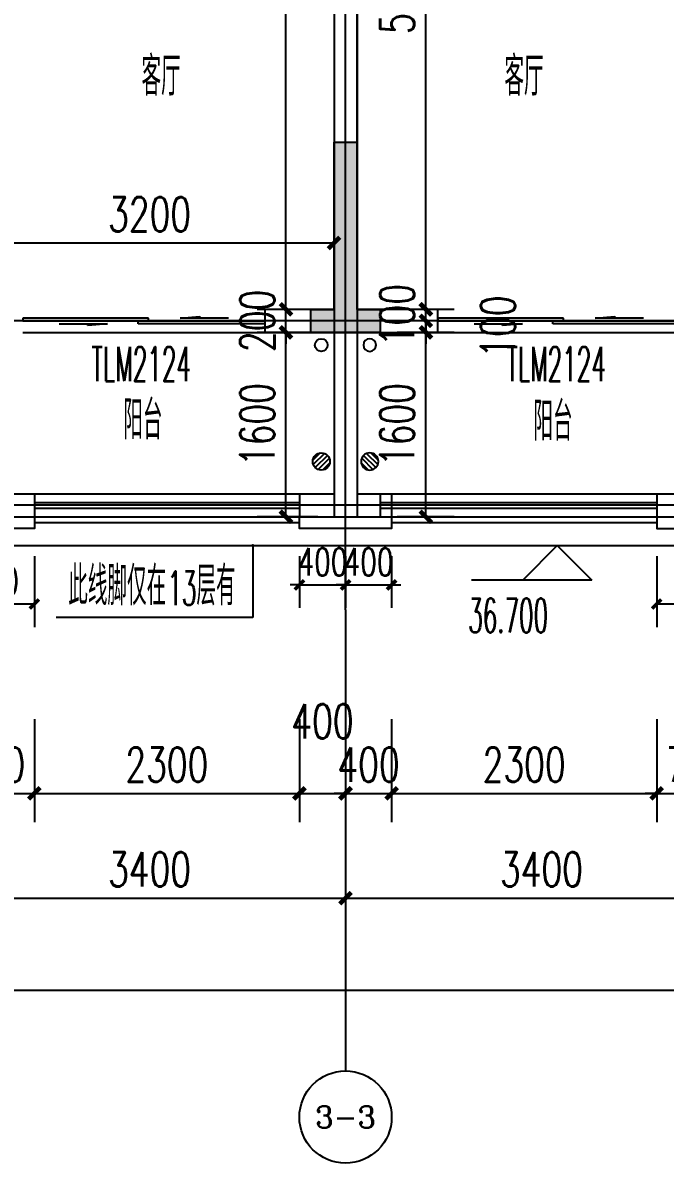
# Model space of a CAD drawing. Extents: x -59851 to 653804, y -249523 to 437614.
# Drawn here: x -40114 to -34540, y 1697 to 11592 of the extents above; entities that cross this region are included whole.
import ezdxf
from ezdxf.enums import TextEntityAlignment as Align

# ---------------------------------------------------------------- set-up
doc = ezdxf.new("R2010")
doc.units = 0
doc.header["$LTSCALE"] = 1000
doc.header["$MEASUREMENT"] = 0
doc.layers.add('_S-PS(排水管)', color=255, linetype='Continuous', plot=False)
doc.layers.add('A-area(算半面积)', color=23, linetype='Continuous', plot=False)
for name, color, linetype in [('A-外装饰线脚', 7, 'Continuous'), ('A-第三道尺寸线', 105, 'Continuous'), ('A-线脚看线', 9, 'Continuous'), ('AE-FLOR', 151, 'Continuous'), ('AXIS', 3, 'Continuous'), ('AXIS_TEXT', 7, 'Continuous'), ('DIM_ELEV', 3, 'Continuous'), ('DIM_LEAD', 3, 'Continuous'), ('DOTE', 16, 'Continuous'), ('NL', 5, 'Continuous'), ('PUB_HATCH', 8, 'Continuous'), ('PUB_TEXT', 7, 'Continuous'), ('WALL', 2, 'Continuous'), ('WINDOW', 4, 'Continuous'), ('WINDOW_TEXT', 7, 'Continuous'), ('剪力墙', 6, 'Continuous'), ('栏杆', 142, 'Continuous')]:
    doc.layers.add(name, color=color, linetype=linetype)
doc.layers.add('A-第四道尺寸线(线脚尺寸)', color=105, linetype='Continuous', lineweight=5)
doc.styles.add('_TCH_AXIS', font='COMPLEX', dxfattribs={"bigfont": 'GBCBIG'})
doc.styles.add('_TCH_DIM', font='SIMPLEX.shx', dxfattribs={"width": 0.7, "bigfont": 'GBCBIG.shx'})
doc.styles.add('_TCH_DIM_T3', font='SIMPLEX.shx', dxfattribs={"width": 0.705882, "bigfont": 'GBCBIG.shx'})
doc.styles.add('_TCH_WINDOW', font='SIMPLEX.shx', dxfattribs={"width": 0.7, "height": 3.5, "bigfont": 'GBCBIG.shx'})
doc.styles.add('COMPLEX', font='COMPLEX')
doc.styles.get("Standard").update_dxf_attribs({"font": 'gbenor.shx', "width": 0.7, "bigfont": 'gbcbig.shx'})
doc.dimstyles.new('_TCH_ARCH&&100', dxfattribs={"dimtxt": 297.5, "dimasz": 100, "dimexe": 250, "dimexo": 300, "dimgap": 100, "dimtad": 1, "dimdec": 0, "dimzin": 0, "dimdsep": 46, "dimtxsty": '_TCH_DIM_T3', "dimblk": 'ARCHTICK', "dimcen": 0.09, "dimclrt": 7, "dimazin": 2, "dimtfac": 1, "dimtdec": 0, "dimtix": 1, "dimtmove": 2, "dimatfit": 3, "dimfxl": 0, "dimtolj": 1, "dimtzin": 0, "dimarcsym": 0})
doc.dimstyles.new('_TCH_ARCH&&80', dxfattribs={"dimtxt": 238, "dimasz": 80, "dimexe": 200, "dimexo": 240, "dimgap": 80, "dimtad": 1, "dimdec": 0, "dimzin": 0, "dimdsep": 46, "dimtxsty": '_TCH_DIM_T3', "dimblk": 'ARCHTICK', "dimcen": 0.09, "dimclrt": 7, "dimazin": 2, "dimtfac": 1, "dimtdec": 0, "dimtix": 1, "dimtmove": 2, "dimatfit": 3, "dimfxl": 0, "dimtolj": 1, "dimtzin": 0, "dimarcsym": 0})

# ---------------------------------------------------------------- blocks, each defined once
blk = doc.blocks.new('jgjlq030328')
at = {"layer": 'PUB_HATCH'}
blk.add_hatch(color=256, dxfattribs=at).paths.add_polyline_path([(-283935, 8011.9), (-283935, 8211.9), (-283735, 8211.9), (-283735, 9661.9), (-283535, 9661.9), (-283535, 8211.9), (-283335, 8211.9), (-283335, 8011.9)])
at = {"layer": '剪力墙'}
blk.add_lwpolyline([(-283935, 8011.9), (-283935, 8211.9), (-283735, 8211.9), (-283735, 9661.9), (-283535, 9661.9), (-283535, 8211.9), (-283335, 8211.9), (-283335, 8011.9), (-283935, 8011.9), (-283535, 8011.9)], dxfattribs=at)
blk = doc.blocks.new('zhouxianssceng0329')
at = {"layer": 'DOTE'}
for p, q in [((-37313.7, 132089.9), (-37313.7, 156469.4)), ((5501.3, 134598.2), (-44988.6, 134598.2)), ((5501.3, 132998.2), (-44988.6, 132998.2))]:
    blk.add_line(p, q, dxfattribs=at)
blk = doc.blocks.new('$DorLib2D$00000131')
at = {"color": 0, "linetype": 'Continuous'}
for p, q in [((0.15, 0.125), (0.2319, 0.1973)), ((0.2319, 0.1973), (0.2319, 0.125)), ((-0.5, 0.125), (-0.5, 0)), ((0.0192, 0.125), (-0.5, 0.125)), ((0.0192, 0), (0.0192, 0.125)), ((0.35, 0.125), (0.15, 0.125)), ((-0.5, 0), (0.0192, 0)), ((-0.024, 0), (0.5, 0)), ((-0.024, -0.125), (-0.024, 0)), ((0.5, 0), (0.5, -0.125)), ((-0.35, -0.125), (-0.15, -0.125)), ((-0.2319, -0.1973), (-0.2319, -0.125)), ((-0.15, -0.125), (-0.2319, -0.1973)), ((0.5, -0.125), (-0.024, -0.125))]:
    blk.add_line(p, q, dxfattribs=at)
blk = doc.blocks.new('_ArchTick')
at = {"color": 0, "linetype": 'ByBlock', "const_width": 0.4}
blk.add_lwpolyline([(-0.5, -0.5), (0.5, 0.5)], dxfattribs=at)
blk = doc.blocks.new('*D712')
at = {"layer": 'A-第三道尺寸线', "color": 0, "lineweight": -2, "transparency": 16777216}
for p, q in [((-4670.7, 161034.8), (-4670.7, 161560.9)), ((-1470.7, 161034.8), (-1470.7, 161560.9)), ((-4670.7, 161310.9), (-1470.7, 161310.9))]:
    blk.add_line(p, q, dxfattribs=at)
at = {"layer": 'Defpoints', "color": 0, "transparency": 16777216}
for p in [(-1470.7, 161310.9), (-4670.7, 160734.8), (-1470.7, 160734.8)]:
    blk.add_point(p, dxfattribs=at)
at = {"layer": 'A-第三道尺寸线', "color": 0, "lineweight": -2, "transparency": 16777216, "xscale": 100, "yscale": 100, "zscale": 100, "rotation": 180}
blk.add_blockref('_ArchTick', (-4670.7, 161310.9), dxfattribs=at)
at = {"layer": 'A-第三道尺寸线', "color": 0, "lineweight": -2, "transparency": 16777216, "xscale": 100, "yscale": 100, "zscale": 100}
blk.add_blockref('_ArchTick', (-1470.7, 161310.9), dxfattribs=at)
at = {"layer": 'A-第三道尺寸线', "color": 7, "transparency": 16777216, "insert": (-3070.7, 161559.6), "char_height": 297.5, "attachment_point": 5, "style": '_TCH_DIM_T3'}
blk.add_mtext('\\A1;3200', dxfattribs=at)
blk = doc.blocks.new('*D715')
at = {"layer": 'A-第三道尺寸线', "color": 0, "lineweight": -2, "transparency": 16777216}
for p, q in [((-1612.2, 167934.8), (-2137.5, 167934.8)), ((-1887.5, 160734.8), (-1887.5, 167934.8)), ((-1612.2, 160734.8), (-2137.5, 160734.8))]:
    blk.add_line(p, q, dxfattribs=at)
at = {"layer": 'Defpoints', "color": 0, "transparency": 16777216}
for p in [(-1887.5, 167934.8), (-1312.2, 167934.8), (-1312.2, 160734.8)]:
    blk.add_point(p, dxfattribs=at)
at = {"layer": 'A-第三道尺寸线', "color": 0, "lineweight": -2, "transparency": 16777216, "xscale": 100, "yscale": 100, "zscale": 100}
for p, rotation in [((-1887.5, 167934.8), 90), ((-1887.5, 160734.8), 270)]:
    blk.add_blockref('_ArchTick', p, dxfattribs=dict(at, rotation=rotation))
at = {"layer": 'A-第三道尺寸线', "color": 7, "transparency": 16777216, "insert": (-2136.2, 164334.8), "char_height": 297.5, "attachment_point": 5, "rotation": 90, "style": '_TCH_DIM_T3'}
blk.add_mtext('\\A1;7200', dxfattribs=at)
blk = doc.blocks.new('*D716')
at = {"layer": 'A-第三道尺寸线', "color": 0, "lineweight": -2, "transparency": 16777216}
for p, q in [((-1887.5, 160734.8), (-1887.5, 160834.8)), ((-1612.2, 160734.8), (-2137.5, 160734.8)), ((-1887.5, 160534.8), (-1887.5, 160734.8)), ((-1612.2, 160534.8), (-2137.5, 160534.8)), ((-1887.5, 160534.8), (-1887.5, 160434.8))]:
    blk.add_line(p, q, dxfattribs=at)
at = {"layer": 'Defpoints', "color": 0, "transparency": 16777216}
for p in [(-1887.5, 160734.8), (-1312.2, 160734.8), (-1312.2, 160534.8)]:
    blk.add_point(p, dxfattribs=at)
at = {"layer": 'A-第三道尺寸线', "color": 0, "lineweight": -2, "transparency": 16777216, "xscale": 100, "yscale": 100, "zscale": 100}
for p, rotation in [((-1887.5, 160734.8), 270), ((-1887.5, 160534.8), 90)]:
    blk.add_blockref('_ArchTick', p, dxfattribs=dict(at, rotation=rotation))
at = {"layer": 'A-第三道尺寸线', "color": 7, "transparency": 16777216, "insert": (-2136.2, 160634.8), "char_height": 297.5, "attachment_point": 5, "rotation": 90, "style": '_TCH_DIM_T3'}
blk.add_mtext('\\A1;200', dxfattribs=at)
blk = doc.blocks.new('*D717')
at = {"layer": 'A-第三道尺寸线', "color": 0, "lineweight": -2, "transparency": 16777216}
for p, q in [((-1612.2, 160534.8), (-2137.5, 160534.8)), ((-1887.5, 158934.8), (-1887.5, 160534.8)), ((-1612.2, 158934.8), (-2137.5, 158934.8))]:
    blk.add_line(p, q, dxfattribs=at)
at = {"layer": 'Defpoints', "color": 0, "transparency": 16777216}
for p in [(-1887.5, 160534.8), (-1312.2, 160534.8), (-1312.2, 158934.8)]:
    blk.add_point(p, dxfattribs=at)
at = {"layer": 'A-第三道尺寸线', "color": 0, "lineweight": -2, "transparency": 16777216, "xscale": 100, "yscale": 100, "zscale": 100}
for p, rotation in [((-1887.5, 160534.8), 90), ((-1887.5, 158934.8), 270)]:
    blk.add_blockref('_ArchTick', p, dxfattribs=dict(at, rotation=rotation))
at = {"layer": 'A-第三道尺寸线', "color": 7, "transparency": 16777216, "insert": (-2136.2, 159734.8), "char_height": 297.5, "attachment_point": 5, "rotation": 90, "style": '_TCH_DIM_T3'}
blk.add_mtext('\\A1;1600', dxfattribs=at)
blk = doc.blocks.new('*D722')
at = {"layer": 'A-第三道尺寸线', "color": 0, "lineweight": -2, "transparency": 16777216}
for p, q in [((6050.3, 166234.8), (5554.3, 166234.8)), ((5804.3, 160734.8), (5804.3, 166234.8)), ((6050.3, 160734.8), (5554.3, 160734.8))]:
    blk.add_line(p, q, dxfattribs=at)
at = {"layer": 'Defpoints', "color": 0, "transparency": 16777216}
for p in [(5804.3, 166234.8), (6350.3, 166234.8), (6350.3, 160734.8)]:
    blk.add_point(p, dxfattribs=at)
at = {"layer": 'A-第三道尺寸线', "color": 0, "lineweight": -2, "transparency": 16777216, "xscale": 100, "yscale": 100, "zscale": 100}
for p, rotation in [((5804.3, 166234.8), 90), ((5804.3, 160734.8), 270)]:
    blk.add_blockref('_ArchTick', p, dxfattribs=dict(at, rotation=rotation))
at = {"layer": 'A-第三道尺寸线', "color": 7, "transparency": 16777216, "insert": (5555.6, 163484.8), "char_height": 297.5, "attachment_point": 5, "rotation": 90, "style": '_TCH_DIM_T3'}
blk.add_mtext('\\A1;5500', dxfattribs=at)
blk = doc.blocks.new('*D723')
at = {"layer": 'A-第三道尺寸线', "color": 0, "lineweight": -2, "transparency": 16777216}
for p, q in [((5804.3, 160734.8), (5804.3, 160834.8)), ((6050.3, 160734.8), (5554.3, 160734.8)), ((5804.3, 160634.8), (5804.3, 160734.8)), ((6050.3, 160634.8), (5554.3, 160634.8)), ((5804.3, 160634.8), (5804.3, 160534.8))]:
    blk.add_line(p, q, dxfattribs=at)
at = {"layer": 'Defpoints', "color": 0, "transparency": 16777216}
for p in [(5804.3, 160734.8), (6350.3, 160734.8), (6350.3, 160634.8)]:
    blk.add_point(p, dxfattribs=at)
at = {"layer": 'A-第三道尺寸线', "color": 0, "lineweight": -2, "transparency": 16777216, "xscale": 100, "yscale": 100, "zscale": 100}
for p, rotation in [((5804.3, 160734.8), 270), ((5804.3, 160634.8), 90)]:
    blk.add_blockref('_ArchTick', p, dxfattribs=dict(at, rotation=rotation))
at = {"layer": 'A-第三道尺寸线', "color": 7, "transparency": 16777216, "insert": (5555.6, 160684.8), "char_height": 297.5, "attachment_point": 5, "rotation": 90, "style": '_TCH_DIM_T3'}
blk.add_mtext('\\A1;100', dxfattribs=at)
blk = doc.blocks.new('*D724')
at = {"layer": 'A-第三道尺寸线', "color": 0, "lineweight": -2, "transparency": 16777216}
for p, q in [((5804.3, 160634.8), (5804.3, 160734.8)), ((6050.3, 160634.8), (5554.3, 160634.8)), ((5804.3, 160534.8), (5804.3, 160634.8)), ((6050.3, 160534.8), (5554.3, 160534.8)), ((5804.3, 160534.8), (5804.3, 160434.8))]:
    blk.add_line(p, q, dxfattribs=at)
at = {"layer": 'Defpoints', "color": 0, "transparency": 16777216}
for p in [(5804.3, 160634.8), (6350.3, 160634.8), (6350.3, 160534.8)]:
    blk.add_point(p, dxfattribs=at)
at = {"layer": 'A-第三道尺寸线', "color": 0, "lineweight": -2, "transparency": 16777216, "xscale": 100, "yscale": 100, "zscale": 100}
for p, rotation in [((5804.3, 160634.8), 270), ((5804.3, 160534.8), 90)]:
    blk.add_blockref('_ArchTick', p, dxfattribs=dict(at, rotation=rotation))
at = {"layer": 'A-第三道尺寸线', "color": 7, "transparency": 16777216, "insert": (6429.3, 160584.8), "char_height": 297.5, "attachment_point": 5, "rotation": 90, "style": '_TCH_DIM_T3'}
blk.add_mtext('\\A1;100', dxfattribs=at)
blk = doc.blocks.new('*D725')
at = {"layer": 'A-第三道尺寸线', "color": 0, "lineweight": -2, "transparency": 16777216}
for p, q in [((6050.3, 160534.8), (5554.3, 160534.8)), ((5804.3, 158934.8), (5804.3, 160534.8)), ((6050.3, 158934.8), (5554.3, 158934.8))]:
    blk.add_line(p, q, dxfattribs=at)
at = {"layer": 'Defpoints', "color": 0, "transparency": 16777216}
for p in [(5804.3, 160534.8), (6350.3, 160534.8), (6350.3, 158934.8)]:
    blk.add_point(p, dxfattribs=at)
at = {"layer": 'A-第三道尺寸线', "color": 0, "lineweight": -2, "transparency": 16777216, "xscale": 100, "yscale": 100, "zscale": 100}
for p, rotation in [((5804.3, 160534.8), 90), ((5804.3, 158934.8), 270)]:
    blk.add_blockref('_ArchTick', p, dxfattribs=dict(at, rotation=rotation))
at = {"layer": 'A-第三道尺寸线', "color": 7, "transparency": 16777216, "insert": (5555.6, 159734.8), "char_height": 297.5, "attachment_point": 5, "rotation": 90, "style": '_TCH_DIM_T3'}
blk.add_mtext('\\A1;1600', dxfattribs=at)
blk = doc.blocks.new('ssxianjiao0329')
at = {"layer": 'A-外装饰线脚'}
for points in [[(-40013.7, 132898.2), (-40013.7, 132798.2), (-40813.7, 132798.2), (-40813.7, 132898.2)], [(-36913.7, 132898.2), (-36913.7, 132798.2), (-37713.7, 132798.2), (-37713.7, 132898.2)], [(-34613.7, 132898.2), (-34613.7, 132798.2), (-33813.7, 132798.2), (-33813.7, 132898.2)]]:
    blk.add_lwpolyline(points, dxfattribs=at)
at = {"layer": 'A-线脚看线'}
for points in [[(-40013.7, 132848.2), (-37713.7, 132848.2)], [(-36913.7, 132848.2), (-34613.7, 132848.2)]]:
    blk.add_lwpolyline(points, dxfattribs=at)
blk = doc.blocks.new('*D450')
at = {"layer": 'A-第四道尺寸线(线脚尺寸)', "color": 0, "lineweight": -2, "transparency": 16777216}
for p, q in [((-40713.7, 13758.2), (-40713.7, 13141.9)), ((-40013.7, 13758.2), (-40013.7, 13141.9)), ((-40713.7, 13341.9), (-40013.7, 13341.9))]:
    blk.add_line(p, q, dxfattribs=at)
at = {"layer": 'Defpoints', "color": 0, "transparency": 16777216}
for p in [(-40713.7, 13998.2), (-40013.7, 13998.2), (-40013.7, 13341.9)]:
    blk.add_point(p, dxfattribs=at)
at = {"layer": 'A-第四道尺寸线(线脚尺寸)', "color": 0, "lineweight": -2, "transparency": 16777216, "xscale": 80, "yscale": 80, "zscale": 80, "rotation": 180}
blk.add_blockref('_ArchTick', (-40713.7, 13341.9), dxfattribs=at)
at = {"layer": 'A-第四道尺寸线(线脚尺寸)', "color": 0, "lineweight": -2, "transparency": 16777216, "xscale": 80, "yscale": 80, "zscale": 80}
blk.add_blockref('_ArchTick', (-40013.7, 13341.9), dxfattribs=at)
at = {"layer": 'A-第四道尺寸线(线脚尺寸)', "color": 7, "transparency": 16777216, "insert": (-40363.7, 13540.9), "char_height": 238, "attachment_point": 5, "style": '_TCH_DIM_T3'}
blk.add_mtext('\\A1;700', dxfattribs=at)
blk = doc.blocks.new('*D454')
at = {"layer": 'A-第四道尺寸线(线脚尺寸)', "color": 0, "lineweight": -2, "transparency": 16777216}
for p, q in [((-37713.7, 13758.2), (-37713.7, 13307.6)), ((-37313.7, 13758.2), (-37313.7, 13307.6)), ((-37713.7, 13507.6), (-37793.7, 13507.6)), ((-37713.7, 13507.6), (-37313.7, 13507.6)), ((-37313.7, 13507.6), (-37233.7, 13507.6))]:
    blk.add_line(p, q, dxfattribs=at)
at = {"layer": 'Defpoints', "color": 0, "transparency": 16777216}
for p in [(-37713.7, 13998.2), (-37313.7, 13998.2), (-37313.7, 13507.6)]:
    blk.add_point(p, dxfattribs=at)
at = {"layer": 'A-第四道尺寸线(线脚尺寸)', "color": 0, "lineweight": -2, "transparency": 16777216, "xscale": 80, "yscale": 80, "zscale": 80}
blk.add_blockref('_ArchTick', (-37713.7, 13507.6), dxfattribs=at)
at = {"layer": 'A-第四道尺寸线(线脚尺寸)', "color": 0, "lineweight": -2, "transparency": 16777216, "xscale": 80, "yscale": 80, "zscale": 80, "rotation": 180}
blk.add_blockref('_ArchTick', (-37313.7, 13507.6), dxfattribs=at)
at = {"layer": 'A-第四道尺寸线(线脚尺寸)', "color": 7, "transparency": 16777216, "insert": (-37513.7, 13706.6), "char_height": 238, "attachment_point": 5, "style": '_TCH_DIM_T3'}
blk.add_mtext('\\A1;400', dxfattribs=at)
blk = doc.blocks.new('*D455')
at = {"layer": 'A-第四道尺寸线(线脚尺寸)', "color": 0, "lineweight": -2, "transparency": 16777216}
for p, q in [((-37313.7, 13758.2), (-37313.7, 13307.6)), ((-36913.7, 13758.2), (-36913.7, 13307.6)), ((-37313.7, 13507.6), (-37393.7, 13507.6)), ((-37313.7, 13507.6), (-36913.7, 13507.6)), ((-36913.7, 13507.6), (-36833.7, 13507.6))]:
    blk.add_line(p, q, dxfattribs=at)
at = {"layer": 'Defpoints', "color": 0, "transparency": 16777216}
for p in [(-37313.7, 13998.2), (-36913.7, 13998.2), (-36913.7, 13507.6)]:
    blk.add_point(p, dxfattribs=at)
at = {"layer": 'A-第四道尺寸线(线脚尺寸)', "color": 0, "lineweight": -2, "transparency": 16777216, "xscale": 80, "yscale": 80, "zscale": 80}
blk.add_blockref('_ArchTick', (-37313.7, 13507.6), dxfattribs=at)
at = {"layer": 'A-第四道尺寸线(线脚尺寸)', "color": 0, "lineweight": -2, "transparency": 16777216, "xscale": 80, "yscale": 80, "zscale": 80, "rotation": 180}
blk.add_blockref('_ArchTick', (-36913.7, 13507.6), dxfattribs=at)
at = {"layer": 'A-第四道尺寸线(线脚尺寸)', "color": 7, "transparency": 16777216, "insert": (-37113.7, 13706.6), "char_height": 238, "attachment_point": 5, "style": '_TCH_DIM_T3'}
blk.add_mtext('\\A1;400', dxfattribs=at)
blk = doc.blocks.new('*D458')
at = {"layer": 'A-第四道尺寸线(线脚尺寸)', "color": 0, "lineweight": -2, "transparency": 16777216}
for p, q in [((-34613.7, 13758.2), (-34613.7, 13141.9)), ((-33913.7, 13758.2), (-33913.7, 13141.9)), ((-34613.7, 13341.9), (-33913.7, 13341.9))]:
    blk.add_line(p, q, dxfattribs=at)
at = {"layer": 'Defpoints', "color": 0, "transparency": 16777216}
for p in [(-34613.7, 13998.2), (-33913.7, 13998.2), (-33913.7, 13341.9)]:
    blk.add_point(p, dxfattribs=at)
at = {"layer": 'A-第四道尺寸线(线脚尺寸)', "color": 0, "lineweight": -2, "transparency": 16777216, "xscale": 80, "yscale": 80, "zscale": 80, "rotation": 180}
blk.add_blockref('_ArchTick', (-34613.7, 13341.9), dxfattribs=at)
at = {"layer": 'A-第四道尺寸线(线脚尺寸)', "color": 0, "lineweight": -2, "transparency": 16777216, "xscale": 80, "yscale": 80, "zscale": 80}
blk.add_blockref('_ArchTick', (-33913.7, 13341.9), dxfattribs=at)
at = {"layer": 'A-第四道尺寸线(线脚尺寸)', "color": 7, "transparency": 16777216, "insert": (-34263.7, 13540.9), "char_height": 238, "attachment_point": 5, "style": '_TCH_DIM_T3'}
blk.add_mtext('\\A1;700', dxfattribs=at)
blk = doc.blocks.new('_LV13')
at = {"color": 0}
for p, q in [((-0.071, 0.495), (-0.495, 0.071)), ((0.183, 0.465), (-0.465, -0.183)), ((0.354, 0.354), (-0.354, -0.354)), ((0.465, 0.183), (-0.183, -0.465)), ((0.495, -0.071), (0.071, -0.495))]:
    blk.add_line(p, q, dxfattribs=at)
blk.add_circle((0, 0), 0.5)
blk = doc.blocks.new('fjdsajkjjg0505')
at = {"layer": '_S-PS(排水管)'}
blk.add_lwpolyline([(-185177.9, 92258.5, -1), (-185287.9, 92258.5, -1)], format="xyb", close=True, dxfattribs=at)
at = {"layer": 'NL', "ltscale": 0.5, "extrusion": (0, 0, -1), "xscale": -150, "yscale": 150, "zscale": -150}
blk.add_blockref('_LV13', (185232.9, 91248.5), dxfattribs=at)
blk = doc.blocks.new('e330505')
at = {"layer": '_S-PS(排水管)'}
blk.add_lwpolyline([(-37158.7, 137478.3, 1), (-37048.7, 137478.3, 1)], format="xyb", close=True, dxfattribs=at)
at = {"layer": 'NL', "ltscale": 0.5, "extrusion": (0, 0, -1), "xscale": 150, "yscale": 150, "zscale": -150}
blk.add_blockref('_LV13', (37103.7, 136468.3), dxfattribs=at)
blk = doc.blocks.new('*D2408')
at = {"layer": 'A-第三道尺寸线', "color": 0, "lineweight": -2, "transparency": 16777216}
for p, q in [((-34613.7, 5550), (-34613.7, 4656.4)), ((-33913.7, 5550), (-33913.7, 4656.4)), ((-34613.7, 4906.4), (-34713.7, 4906.4)), ((-34613.7, 4906.4), (-33913.7, 4906.4)), ((-33913.7, 4906.4), (-33813.7, 4906.4))]:
    blk.add_line(p, q, dxfattribs=at)
at = {"layer": 'Defpoints', "color": 0, "transparency": 16777216}
for p in [(-34613.7, 5850), (-33913.7, 5850), (-33913.7, 4906.4)]:
    blk.add_point(p, dxfattribs=at)
at = {"layer": 'A-第三道尺寸线', "color": 0, "lineweight": -2, "transparency": 16777216, "xscale": 100, "yscale": 100, "zscale": 100}
blk.add_blockref('_ArchTick', (-34613.7, 4906.4), dxfattribs=at)
at = {"layer": 'A-第三道尺寸线', "color": 0, "lineweight": -2, "transparency": 16777216, "xscale": 100, "yscale": 100, "zscale": 100, "rotation": 180}
blk.add_blockref('_ArchTick', (-33913.7, 4906.4), dxfattribs=at)
at = {"layer": 'A-第三道尺寸线', "color": 7, "transparency": 16777216, "insert": (-34263.7, 5155.1), "char_height": 297.5, "attachment_point": 5, "style": '_TCH_DIM_T3'}
blk.add_mtext('\\A1;700', dxfattribs=at)
blk = doc.blocks.new('*D2409')
at = {"layer": 'A-第三道尺寸线', "color": 0, "lineweight": -2, "transparency": 16777216}
for p, q in [((-36913.7, 5550), (-36913.7, 4656.4)), ((-34613.7, 5550), (-34613.7, 4656.4)), ((-36913.7, 4906.4), (-34613.7, 4906.4))]:
    blk.add_line(p, q, dxfattribs=at)
at = {"layer": 'Defpoints', "color": 0, "transparency": 16777216}
for p in [(-36913.7, 5850), (-34613.7, 5850), (-34613.7, 4906.4)]:
    blk.add_point(p, dxfattribs=at)
at = {"layer": 'A-第三道尺寸线', "color": 0, "lineweight": -2, "transparency": 16777216, "xscale": 100, "yscale": 100, "zscale": 100, "rotation": 180}
blk.add_blockref('_ArchTick', (-36913.7, 4906.4), dxfattribs=at)
at = {"layer": 'A-第三道尺寸线', "color": 0, "lineweight": -2, "transparency": 16777216, "xscale": 100, "yscale": 100, "zscale": 100}
blk.add_blockref('_ArchTick', (-34613.7, 4906.4), dxfattribs=at)
at = {"layer": 'A-第三道尺寸线', "color": 7, "transparency": 16777216, "insert": (-35763.7, 5155.1), "char_height": 297.5, "attachment_point": 5, "style": '_TCH_DIM_T3'}
blk.add_mtext('\\A1;2300', dxfattribs=at)
blk = doc.blocks.new('*D2410')
at = {"layer": 'A-第三道尺寸线', "color": 0, "lineweight": -2, "transparency": 16777216}
for p, q in [((-37313.7, 5550), (-37313.7, 4656.4)), ((-36913.7, 5550), (-36913.7, 4656.4)), ((-37313.7, 4906.4), (-37413.7, 4906.4)), ((-37313.7, 4906.4), (-36913.7, 4906.4)), ((-36913.7, 4906.4), (-36813.7, 4906.4))]:
    blk.add_line(p, q, dxfattribs=at)
at = {"layer": 'Defpoints', "color": 0, "transparency": 16777216}
for p in [(-37313.7, 5850), (-36913.7, 5850), (-36913.7, 4906.4)]:
    blk.add_point(p, dxfattribs=at)
at = {"layer": 'A-第三道尺寸线', "color": 0, "lineweight": -2, "transparency": 16777216, "xscale": 100, "yscale": 100, "zscale": 100}
blk.add_blockref('_ArchTick', (-37313.7, 4906.4), dxfattribs=at)
at = {"layer": 'A-第三道尺寸线', "color": 0, "lineweight": -2, "transparency": 16777216, "xscale": 100, "yscale": 100, "zscale": 100, "rotation": 180}
blk.add_blockref('_ArchTick', (-36913.7, 4906.4), dxfattribs=at)
at = {"layer": 'A-第三道尺寸线', "color": 7, "transparency": 16777216, "insert": (-37113.7, 5155.1), "char_height": 297.5, "attachment_point": 5, "style": '_TCH_DIM_T3'}
blk.add_mtext('\\A1;400', dxfattribs=at)
blk = doc.blocks.new('*D2411')
at = {"layer": 'A-第三道尺寸线', "color": 0, "lineweight": -2, "transparency": 16777216}
for p, q in [((-37713.7, 5550), (-37713.7, 4656.4)), ((-37313.7, 5550), (-37313.7, 4656.4)), ((-37713.7, 4906.4), (-37313.7, 4906.4))]:
    blk.add_line(p, q, dxfattribs=at)
at = {"layer": 'Defpoints', "color": 0, "transparency": 16777216}
for p in [(-37713.7, 5850), (-37313.7, 5850), (-37313.7, 4906.4)]:
    blk.add_point(p, dxfattribs=at)
at = {"layer": 'A-第三道尺寸线', "color": 0, "lineweight": -2, "transparency": 16777216, "xscale": 100, "yscale": 100, "zscale": 100, "rotation": 180}
blk.add_blockref('_ArchTick', (-37713.7, 4906.4), dxfattribs=at)
at = {"layer": 'A-第三道尺寸线', "color": 0, "lineweight": -2, "transparency": 16777216, "xscale": 100, "yscale": 100, "zscale": 100}
blk.add_blockref('_ArchTick', (-37313.7, 4906.4), dxfattribs=at)
at = {"layer": 'A-第三道尺寸线', "color": 7, "transparency": 16777216, "insert": (-37513.7, 5531.4), "char_height": 297.5, "attachment_point": 5, "style": '_TCH_DIM_T3'}
blk.add_mtext('\\A1;400', dxfattribs=at)
blk = doc.blocks.new('*D2412')
at = {"layer": 'A-第三道尺寸线', "color": 0, "lineweight": -2, "transparency": 16777216}
for p, q in [((-40013.7, 5550), (-40013.7, 4656.4)), ((-37713.7, 5550), (-37713.7, 4656.4)), ((-40013.7, 4906.4), (-37713.7, 4906.4))]:
    blk.add_line(p, q, dxfattribs=at)
at = {"layer": 'Defpoints', "color": 0, "transparency": 16777216}
for p in [(-40013.7, 5850), (-37713.7, 5850), (-37713.7, 4906.4)]:
    blk.add_point(p, dxfattribs=at)
at = {"layer": 'A-第三道尺寸线', "color": 0, "lineweight": -2, "transparency": 16777216, "xscale": 100, "yscale": 100, "zscale": 100, "rotation": 180}
blk.add_blockref('_ArchTick', (-40013.7, 4906.4), dxfattribs=at)
at = {"layer": 'A-第三道尺寸线', "color": 0, "lineweight": -2, "transparency": 16777216, "xscale": 100, "yscale": 100, "zscale": 100}
blk.add_blockref('_ArchTick', (-37713.7, 4906.4), dxfattribs=at)
at = {"layer": 'A-第三道尺寸线', "color": 7, "transparency": 16777216, "insert": (-38863.7, 5155.1), "char_height": 297.5, "attachment_point": 5, "style": '_TCH_DIM_T3'}
blk.add_mtext('\\A1;2300', dxfattribs=at)
blk = doc.blocks.new('*D2413')
at = {"layer": 'A-第三道尺寸线', "color": 0, "lineweight": -2, "transparency": 16777216}
for p, q in [((-40713.7, 5550), (-40713.7, 4656.4)), ((-40013.7, 5550), (-40013.7, 4656.4)), ((-40713.7, 4906.4), (-40813.7, 4906.4)), ((-40713.7, 4906.4), (-40013.7, 4906.4)), ((-40013.7, 4906.4), (-39913.7, 4906.4))]:
    blk.add_line(p, q, dxfattribs=at)
at = {"layer": 'Defpoints', "color": 0, "transparency": 16777216}
for p in [(-40713.7, 5850), (-40013.7, 5850), (-40013.7, 4906.4)]:
    blk.add_point(p, dxfattribs=at)
at = {"layer": 'A-第三道尺寸线', "color": 0, "lineweight": -2, "transparency": 16777216, "xscale": 100, "yscale": 100, "zscale": 100}
blk.add_blockref('_ArchTick', (-40713.7, 4906.4), dxfattribs=at)
at = {"layer": 'A-第三道尺寸线', "color": 0, "lineweight": -2, "transparency": 16777216, "xscale": 100, "yscale": 100, "zscale": 100, "rotation": 180}
blk.add_blockref('_ArchTick', (-40013.7, 4906.4), dxfattribs=at)
at = {"layer": 'A-第三道尺寸线', "color": 7, "transparency": 16777216, "insert": (-40363.7, 5155.1), "char_height": 297.5, "attachment_point": 5, "style": '_TCH_DIM_T3'}
blk.add_mtext('\\A1;700', dxfattribs=at)
blk = doc.blocks.new('*D3377')
at = {"layer": 'AXIS', "color": 0, "lineweight": -2, "transparency": 16777216}
for p, q in [((-40713.7, 6197.4), (-40713.7, 3747.4)), ((-37313.7, 6197.4), (-37313.7, 3747.4)), ((-40713.7, 3997.4), (-37313.7, 3997.4))]:
    blk.add_line(p, q, dxfattribs=at)
at = {"layer": 'Defpoints', "color": 0, "transparency": 16777216}
for p in [(-40713.7, 6497.4), (-37313.7, 6497.4), (-37313.7, 3997.4)]:
    blk.add_point(p, dxfattribs=at)
at = {"layer": 'AXIS', "color": 0, "lineweight": -2, "transparency": 16777216, "xscale": 100, "yscale": 100, "zscale": 100, "rotation": 180}
blk.add_blockref('_ArchTick', (-40713.7, 3997.4), dxfattribs=at)
at = {"layer": 'AXIS', "color": 0, "lineweight": -2, "transparency": 16777216, "xscale": 100, "yscale": 100, "zscale": 100}
blk.add_blockref('_ArchTick', (-37313.7, 3997.4), dxfattribs=at)
at = {"layer": 'AXIS', "color": 7, "transparency": 16777216, "insert": (-39013.7, 4246.1), "char_height": 297.5, "attachment_point": 5, "style": '_TCH_DIM_T3'}
blk.add_mtext('\\A1;3400', dxfattribs=at)
blk = doc.blocks.new('*D3378')
at = {"layer": 'AXIS', "color": 0, "lineweight": -2, "transparency": 16777216}
for p, q in [((-37313.7, 6197.4), (-37313.7, 3747.4)), ((-33913.7, 6197.4), (-33913.7, 3747.4)), ((-37313.7, 3997.4), (-33913.7, 3997.4))]:
    blk.add_line(p, q, dxfattribs=at)
at = {"layer": 'Defpoints', "color": 0, "transparency": 16777216}
for p in [(-37313.7, 6497.4), (-33913.7, 6497.4), (-33913.7, 3997.4)]:
    blk.add_point(p, dxfattribs=at)
at = {"layer": 'AXIS', "color": 0, "lineweight": -2, "transparency": 16777216, "xscale": 100, "yscale": 100, "zscale": 100, "rotation": 180}
blk.add_blockref('_ArchTick', (-37313.7, 3997.4), dxfattribs=at)
at = {"layer": 'AXIS', "color": 0, "lineweight": -2, "transparency": 16777216, "xscale": 100, "yscale": 100, "zscale": 100}
blk.add_blockref('_ArchTick', (-33913.7, 3997.4), dxfattribs=at)
at = {"layer": 'AXIS', "color": 7, "transparency": 16777216, "insert": (-35613.7, 4246.1), "char_height": 297.5, "attachment_point": 5, "style": '_TCH_DIM_T3'}
blk.add_mtext('\\A1;3400', dxfattribs=at)
blk = doc.blocks.new('*D3392')
at = {"layer": 'AXIS', "color": 0, "lineweight": -2, "transparency": 16777216}
for p, q in [((-44213.7, 4356.4), (-44213.7, 2947.4)), ((4686.3, 4356.4), (4686.3, 2947.4)), ((-44213.7, 3197.4), (4686.3, 3197.4))]:
    blk.add_line(p, q, dxfattribs=at)
at = {"layer": 'Defpoints', "color": 0, "transparency": 16777216}
for p in [(-44213.7, 4656.4), (4686.3, 4656.4), (4686.3, 3197.4)]:
    blk.add_point(p, dxfattribs=at)
at = {"layer": 'AXIS', "color": 0, "lineweight": -2, "transparency": 16777216, "xscale": 100, "yscale": 100, "zscale": 100, "rotation": 180}
blk.add_blockref('_ArchTick', (-44213.7, 3197.4), dxfattribs=at)
at = {"layer": 'AXIS', "color": 0, "lineweight": -2, "transparency": 16777216, "xscale": 100, "yscale": 100, "zscale": 100}
blk.add_blockref('_ArchTick', (4686.3, 3197.4), dxfattribs=at)
at = {"layer": 'AXIS', "color": 7, "transparency": 16777216, "insert": (-19763.7, 3446.1), "char_height": 297.5, "attachment_point": 5, "style": '_TCH_DIM_T3'}
blk.add_mtext('\\A1;48900', dxfattribs=at)
blk = doc.blocks.new('_AXISO')
blk.add_circle((0, 0), 0.5)
at = {"layer": 'AXIS_TEXT', "style": 'COMPLEX', "width": 1.041667}
blk.add_attdef('A', text='', height=0.56, dxfattribs=at).set_placement((-0.25, -0.28), (0.25, -0.28), align=Align.FIT)
blk = doc.blocks.new('a2huxing0322')
at = {"layer": 'AE-FLOR'}
for points in [[(-4070.7, 159134.8), (-1770.7, 159134.8)], [(-4070.7, 158934.8), (-1770.7, 158934.8)]]:
    blk.add_lwpolyline(points, dxfattribs=at)
at = {"layer": 'WALL'}
for p, q in [((-1270.7, 168134.8), (-1270.7, 160634.8)), ((-1470.7, 167934.8), (-1470.7, 160734.8)), ((-1470.7, 160734.8), (-2070.7, 160734.8)), ((-2070.7, 160734.8), (-2070.7, 160534.8)), ((-1270.7, 160634.8), (-1270.7, 158934.8)), ((-2070.7, 160534.8), (-1470.7, 160534.8)), ((-1470.7, 160534.8), (-1470.7, 159134.8)), ((-4770.7, 159134.8), (-4070.7, 159134.8)), ((-4070.7, 159134.8), (-4070.7, 158934.8)), ((-1770.7, 159134.8), (-1470.7, 159134.8)), ((-1770.7, 159134.8), (-1770.7, 158934.8)), ((-4870.7, 158934.8), (-4070.7, 158934.8)), ((-1770.7, 158934.8), (-1270.7, 158934.8))]:
    blk.add_line(p, q, dxfattribs=at)
at = {"layer": 'WINDOW'}
blk.add_line((-4170.7, 160534.8), (-2070.7, 160534.8), dxfattribs=at)
at = {"layer": '栏杆'}
for points in [[(-4070.7, 159059.8), (-1770.7, 159059.8)], [(-4070.7, 159009.8), (-1770.7, 159009.8)]]:
    blk.add_lwpolyline(points, dxfattribs=at)
at = {"layer": 'WINDOW'}
ref = blk.add_blockref('$DorLib2D$00000131', (-3120.7, 160634.8), dxfattribs=dict(at, xscale=2100, yscale=200, zscale=2100))
ref.add_attrib('A', 'TLM2124', (-3575.7, 160111), dxfattribs={"layer": 'WINDOW_TEXT', "height": 297.5, "style": '_TCH_WINDOW', "width": 0.494118})
at = {"layer": 'PUB_TEXT', "width": 0.7}
for s, p in [('客厅', (-3140.8, 162588.9)), ('阳台', (-3298.6, 159606.4))]:
    blk.add_text(s, height=337.59, dxfattribs=at).set_placement(p)
at = {"layer": 'A-第三道尺寸线'}
for p1, p2, distance, picture, middle in [((-1312.2, 160734.8), (-1312.2, 167934.8), 575.2, '*D715', (-2136.2, 164334.8)), ((-4670.7, 160734.8), (-1470.7, 160734.8), 576.1, '*D712', (-3070.7, 161559.6)), ((-1312.2, 160534.8), (-1312.2, 160734.8), 575.2, '*D716', (-2136.2, 160634.8)), ((-1312.2, 158934.8), (-1312.2, 160534.8), 575.2, '*D717', (-2136.2, 159734.8))]:
    dim = blk.add_aligned_dim(p1=p1, p2=p2, distance=distance, dimstyle='_TCH_ARCH&&100', dxfattribs=at)
    dim.commit()
    dim.dimension.update_dxf_attribs({"geometry": picture, "text_midpoint": middle})
blk = doc.blocks.new('a3huxing0323')
at = {"layer": 'AE-FLOR'}
for points in [[(5407.6, 159134.8), (7807.6, 159134.8)], [(5407.6, 158934.8), (7807.6, 158934.8)]]:
    blk.add_lwpolyline(points, dxfattribs=at)
at = {"layer": 'WALL'}
for p, q in [((5007.6, 168234.8), (5007.6, 160634.8)), ((5207.6, 160734.8), (5207.6, 168234.8)), ((5907.6, 160734.8), (5207.6, 160734.8)), ((5907.6, 160534.8), (5907.6, 160734.8)), ((5007.6, 160634.8), (5007.6, 158934.8)), ((5207.6, 160534.8), (5907.6, 160534.8)), ((5207.6, 160534.8), (5207.6, 159134.8)), ((5207.6, 159134.8), (5407.6, 159134.8)), ((5407.6, 159134.8), (5407.6, 158934.8)), ((7807.6, 159134.8), (8507.6, 159134.8)), ((7807.6, 159134.8), (7807.6, 158934.8)), ((5007.6, 158934.8), (5407.6, 158934.8)), ((7807.6, 158934.8), (8607.6, 158934.8))]:
    blk.add_line(p, q, dxfattribs=at)
at = {"layer": 'WINDOW'}
blk.add_line((5907.6, 160534.8), (8007.6, 160534.8), dxfattribs=at)
at = {"layer": '栏杆'}
for points in [[(5407.6, 159059.8), (7807.6, 159059.8)], [(5407.6, 159009.8), (7807.6, 159009.8)]]:
    blk.add_lwpolyline(points, dxfattribs=at)
at = {"layer": 'WINDOW'}
ref = blk.add_blockref('$DorLib2D$00000131', (6957.6, 160634.8), dxfattribs=dict(at, xscale=2100, yscale=200, zscale=2100))
ref.add_attrib('A', 'TLM2124', (6502.6, 160111), dxfattribs={"layer": 'WINDOW_TEXT', "height": 297.5, "style": '_TCH_WINDOW', "width": 0.494118})
at = {"layer": 'PUB_TEXT', "width": 0.7}
for s, p in [('客厅', (6486.1, 162588.9)), ('阳台', (6737.6, 159594.1))]:
    blk.add_text(s, height=337.59, dxfattribs=at).set_placement(p)
at = {"layer": 'A-第三道尺寸线'}
for p1, p2, picture, middle in [((6350.3, 160734.8), (6350.3, 166234.8), '*D722', (5555.6, 163484.8)), ((6350.3, 160634.8), (6350.3, 160734.8), '*D723', (5555.6, 160684.8)), ((6350.3, 158934.8), (6350.3, 160534.8), '*D725', (5555.6, 159734.8))]:
    dim = blk.add_aligned_dim(p1=p1, p2=p2, distance=546, dimstyle='_TCH_ARCH&&100', dxfattribs=at)
    dim.commit()
    dim.dimension.update_dxf_attribs({"geometry": picture, "text_midpoint": middle})
dim = blk.add_linear_dim(base=(5804.3, 160634.8), p1=(6350.3, 160534.8), p2=(6350.3, 160634.8), angle=90, dimstyle='_TCH_ARCH&&100', dxfattribs=at)
dim.commit()
dim.dimension.update_dxf_attribs({"geometry": '*D724', "text_midpoint": (6429.3, 160584.8), "dimtype": 129})
blk = doc.blocks.new('1213fxianjiao0427')
at = {"layer": 'A-第四道尺寸线(线脚尺寸)'}
for p1, p2, distance, picture, middle in [((-40713.7, 13998.2), (-40013.7, 13998.2), -656.4, '*D450', (-40363.7, 13540.9)), ((-37713.7, 13998.2), (-37313.7, 13998.2), -490.6, '*D454', (-37513.7, 13706.6)), ((-37313.7, 13998.2), (-36913.7, 13998.2), -490.6, '*D455', (-37113.7, 13706.6)), ((-34613.7, 13998.2), (-33913.7, 13998.2), -656.4, '*D458', (-34263.7, 13540.9))]:
    dim = blk.add_aligned_dim(p1=p1, p2=p2, distance=distance, dimstyle='_TCH_ARCH&&80', dxfattribs=at)
    dim.commit()
    dim.dimension.update_dxf_attribs({"geometry": picture, "text_midpoint": middle})

msp = doc.modelspace()

# ---------------------------------------------------------------- linework, layer by layer
at = {"layer": 'AXIS'}
msp.add_line((-37313.7, 6497.4), (-37313.7, 2497.4), dxfattribs=at)
at = {"layer": 'DIM_ELEV'}
for p, q in [((-35476.7, 7055.7), (-35776.7, 6755.7)), ((-35476.7, 7055.7), (-35176.7, 6755.7)), ((-35176.7, 6755.7), (-36219.4, 6755.7))]:
    msp.add_line(p, q, dxfattribs=at)
at = {"layer": 'DIM_LEAD'}
for p, q in [((-38118.2, 7055.7), (-38118.2, 6432.9)), ((-38118.2, 6432.9), (-39824.8, 6432.9))]:
    msp.add_line(p, q, dxfattribs=at)
at = {"layer": 'DIM_LEAD', "const_width": 13.3}
msp.add_lwpolyline([(-38118.2, 7062.4, 1), (-38118.2, 7049.1, 1)], format="xyb", close=True, dxfattribs=at)

# ---------------------------------------------------------------- block references
msp.add_blockref('zhouxianssceng0329', (0, -125592.5))
at = {"layer": 'AXIS'}
ref = msp.add_blockref('_AXISO', (-37313.7, 2097.4), dxfattribs=dict(at, xscale=800, yscale=800, zscale=800))
ref.add_attrib('A', '3-3', dxfattribs={"layer": 'AXIS_TEXT', "height": 187.78, "style": '_TCH_AXIS'}).set_placement((-37577.5, 2003.5), (-37049.9, 2003.5), align=Align.FIT)
at = {"layer": '剪力墙'}
msp.add_blockref('jgjlq030328', (246321.3, 893.8, 0), dxfattribs=at)

# ---------------------------------------------------------------- texts
at = {"layer": 'PUB_TEXT', "style": '_TCH_DIM'}
for s, height, width, p in [('此线脚仅在', 337.59, 0.7, (-39719.8, 6537.9)), ('13', 297.5, 0.494118, (-38859.6, 6537.9)), ('层有', 337.59, 0.7, (-38607.6, 6537.9)), ('36.700', 297.5, 0.494118, (-36249.4, 6300.7))]:
    msp.add_text(s, height=height, dxfattribs=dict(at, width=width)).set_placement(p)

# ---------------------------------------------------------------- dimensions: what is measured, and where the dimension line sits
at = {"layer": 'A-第三道尺寸线'}
for p1, p2, picture, middle in [((-40713.7, 5850), (-40013.7, 5850), '*D2413', (-40363.7, 5155.1)), ((-40013.7, 5850), (-37713.7, 5850), '*D2412', (-38863.7, 5155.1)), ((-37313.7, 5850), (-36913.7, 5850), '*D2410', (-37113.7, 5155.1)), ((-36913.7, 5850), (-34613.7, 5850), '*D2409', (-35763.7, 5155.1)), ((-34613.7, 5850), (-33913.7, 5850), '*D2408', (-34263.7, 5155.1))]:
    dim = msp.add_aligned_dim(p1=p1, p2=p2, distance=-943.6, dimstyle='_TCH_ARCH&&100', dxfattribs=at)
    dim.commit()
    dim.dimension.update_dxf_attribs({"geometry": picture, "text_midpoint": middle})
dim = msp.add_linear_dim(base=(-37313.7, 4906.4), p1=(-37713.7, 5850), p2=(-37313.7, 5850), angle=0, dimstyle='_TCH_ARCH&&100', dxfattribs=at)
dim.commit()
dim.dimension.update_dxf_attribs({"geometry": '*D2411', "text_midpoint": (-37513.7, 5531.4), "dimtype": 161})
at = {"layer": 'AXIS'}
for p1, p2, distance, picture, middle in [((-40713.7, 6497.4), (-37313.7, 6497.4), -2500, '*D3377', (-39013.7, 4246.1)), ((-37313.7, 6497.4), (-33913.7, 6497.4), -2500, '*D3378', (-35613.7, 4246.1)), ((-44213.7, 4656.4), (4686.3, 4656.4), -1459, '*D3392', (-19763.7, 3446.1))]:
    dim = msp.add_aligned_dim(p1=p1, p2=p2, distance=distance, dimstyle='_TCH_ARCH&&100', dxfattribs=at)
    dim.commit()
    dim.dimension.update_dxf_attribs({"geometry": picture, "text_midpoint": middle})

# ---------------------------------------------------------------- next in the draw order: block references
msp.add_blockref('a2huxing0322', (-35943, -151629.1))

# ---------------------------------------------------------------- next in the draw order: block references
msp.add_blockref('a3huxing0323', (-42421.3, -151629.1))

# ---------------------------------------------------------------- next in the draw order: linework, layer by layer
at = {"layer": 'A-外装饰线脚'}
msp.add_lwpolyline([(-40963.7, 8205.7), (-40963.7, 7055.7), (-33663.7, 7055.7), (-33663.7, 8205.7)], dxfattribs=at)
at = {"layer": 'WALL'}
for p, q in [((-37013.7, 7505.7), (-36913.7, 7505.7)), ((-37013.7, 7505.7), (-37013.7, 7305.7)), ((-36913.7, 7505.7), (-36913.7, 7305.7)), ((-37013.7, 7305.7), (-36913.7, 7305.7))]:
    msp.add_line(p, q, dxfattribs=at)

# ---------------------------------------------------------------- next in the draw order: block references
for name, p in [('1213fxianjiao0427', (0, -6792.5)), ('ssxianjiao0329', (0, -125592.5))]:
    msp.add_blockref(name, p)
at = {"layer": 'A-area(算半面积)'}
for name, p in [('e330505', (0, -128682.6)), ('fjdsajkjjg0505', (147709.2, -83462.8, 0))]:
    msp.add_blockref(name, p, dxfattribs=at)

doc.saveas('drawing.dxf')
